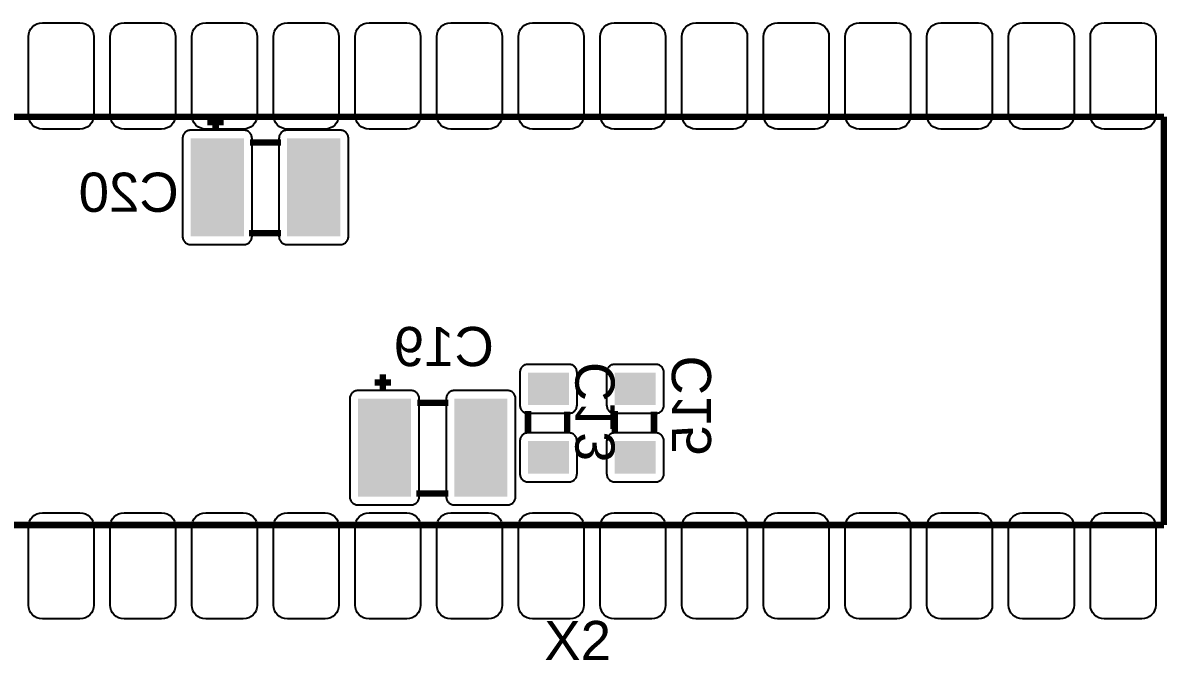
# Model space of a CAD drawing. Header units: inches. Extents: x -3.26 to 3.25, y -2.28 to 2.27.
# Drawn here: x 0.325 to 1.726, y -0.823 to -0.042 of the extents above; entities that cross this region are included whole.
import ezdxf

# ---------------------------------------------------------------- set-up
doc = ezdxf.new("R2010")
doc.units = ezdxf.units.IN
doc.layers.get('0').update_dxf_attribs({"linetype": 'CONTINUOUS'})

# ---------------------------------------------------------------- blocks, each defined once
blk = doc.blocks.new('RPAD')
blk.add_trace([(-0.5, -0.5), (-0.5, 0.5), (0.5, -0.5), (0.5, 0.5)])

msp = doc.modelspace()

# ---------------------------------------------------------------- linework, layer by layer
for points in [[(0.395228, -0.172421), (0.349228, -0.172421), (0.345752, -0.172083), (0.342538, -0.17111), (0.339647, -0.169564), (0.337143, -0.167507), (0.335086, -0.165002), (0.33354, -0.162111), (0.332567, -0.158897), (0.332228, -0.155421), (0.332228, -0.059421), (0.332567, -0.055945), (0.33354, -0.052731), (0.335086, -0.04984), (0.337143, -0.047335), (0.339647, -0.045279), (0.342538, -0.043733), (0.345752, -0.042759), (0.349228, -0.042421), (0.395228, -0.042421), (0.398704, -0.042759), (0.401919, -0.043733), (0.404809, -0.045279), (0.407314, -0.047335), (0.409371, -0.04984), (0.410917, -0.052731), (0.41189, -0.055945), (0.412228, -0.059421), (0.412228, -0.155421), (0.41189, -0.158897), (0.410917, -0.162111), (0.409371, -0.165002), (0.407314, -0.167507), (0.404809, -0.169564), (0.401919, -0.17111), (0.398704, -0.172083), (0.395228, -0.172421)], [(0.495228, -0.172421), (0.449228, -0.172421), (0.445752, -0.172083), (0.442538, -0.17111), (0.439647, -0.169564), (0.437143, -0.167507), (0.435086, -0.165002), (0.43354, -0.162111), (0.432567, -0.158897), (0.432228, -0.155421), (0.432228, -0.059421), (0.432567, -0.055945), (0.43354, -0.052731), (0.435086, -0.04984), (0.437143, -0.047335), (0.439647, -0.045279), (0.442538, -0.043733), (0.445752, -0.042759), (0.449228, -0.042421), (0.495228, -0.042421), (0.498704, -0.042759), (0.501919, -0.043733), (0.504809, -0.045279), (0.507314, -0.047335), (0.509371, -0.04984), (0.510917, -0.052731), (0.51189, -0.055945), (0.512228, -0.059421), (0.512228, -0.155421), (0.51189, -0.158897), (0.510917, -0.162111), (0.509371, -0.165002), (0.507314, -0.167507), (0.504809, -0.169564), (0.501919, -0.17111), (0.498704, -0.172083), (0.495228, -0.172421)], [(0.595228, -0.172421), (0.549228, -0.172421), (0.545752, -0.172083), (0.542538, -0.17111), (0.539647, -0.169564), (0.537143, -0.167507), (0.535086, -0.165002), (0.53354, -0.162111), (0.532567, -0.158897), (0.532228, -0.155421), (0.532228, -0.059421), (0.532567, -0.055945), (0.53354, -0.052731), (0.535086, -0.04984), (0.537143, -0.047335), (0.539647, -0.045279), (0.542538, -0.043733), (0.545752, -0.042759), (0.549228, -0.042421), (0.595228, -0.042421), (0.598704, -0.042759), (0.601919, -0.043733), (0.604809, -0.045279), (0.607314, -0.047335), (0.609371, -0.04984), (0.610917, -0.052731), (0.61189, -0.055945), (0.612228, -0.059421), (0.612228, -0.155421), (0.61189, -0.158897), (0.610917, -0.162111), (0.609371, -0.165002), (0.607314, -0.167507), (0.604809, -0.169564), (0.601919, -0.17111), (0.598704, -0.172083), (0.595228, -0.172421)], [(0.695228, -0.172421), (0.649228, -0.172421), (0.645752, -0.172083), (0.642538, -0.17111), (0.639647, -0.169564), (0.637143, -0.167507), (0.635086, -0.165002), (0.63354, -0.162111), (0.632567, -0.158897), (0.632228, -0.155421), (0.632228, -0.059421), (0.632567, -0.055945), (0.63354, -0.052731), (0.635086, -0.04984), (0.637143, -0.047335), (0.639647, -0.045279), (0.642538, -0.043733), (0.645752, -0.042759), (0.649228, -0.042421), (0.695228, -0.042421), (0.698704, -0.042759), (0.701919, -0.043733), (0.704809, -0.045279), (0.707314, -0.047335), (0.709371, -0.04984), (0.710917, -0.052731), (0.71189, -0.055945), (0.712228, -0.059421), (0.712228, -0.155421), (0.71189, -0.158897), (0.710917, -0.162111), (0.709371, -0.165002), (0.707314, -0.167507), (0.704809, -0.169564), (0.701919, -0.17111), (0.698704, -0.172083), (0.695228, -0.172421)], [(0.795228, -0.172421), (0.749228, -0.172421), (0.745752, -0.172083), (0.742538, -0.17111), (0.739647, -0.169564), (0.737143, -0.167507), (0.735086, -0.165002), (0.73354, -0.162111), (0.732567, -0.158897), (0.732228, -0.155421), (0.732228, -0.059421), (0.732567, -0.055945), (0.73354, -0.052731), (0.735086, -0.04984), (0.737143, -0.047335), (0.739647, -0.045279), (0.742538, -0.043733), (0.745752, -0.042759), (0.749228, -0.042421), (0.795228, -0.042421), (0.798704, -0.042759), (0.801919, -0.043733), (0.804809, -0.045279), (0.807314, -0.047335), (0.809371, -0.04984), (0.810917, -0.052731), (0.81189, -0.055945), (0.812228, -0.059421), (0.812228, -0.155421), (0.81189, -0.158897), (0.810917, -0.162111), (0.809371, -0.165002), (0.807314, -0.167507), (0.804809, -0.169564), (0.801919, -0.17111), (0.798704, -0.172083), (0.795228, -0.172421)], [(0.895228, -0.172421), (0.849228, -0.172421), (0.845752, -0.172083), (0.842538, -0.17111), (0.839647, -0.169564), (0.837143, -0.167507), (0.835086, -0.165002), (0.83354, -0.162111), (0.832567, -0.158897), (0.832228, -0.155421), (0.832228, -0.059421), (0.832567, -0.055945), (0.83354, -0.052731), (0.835086, -0.04984), (0.837143, -0.047335), (0.839647, -0.045279), (0.842538, -0.043733), (0.845752, -0.042759), (0.849228, -0.042421), (0.895228, -0.042421), (0.898704, -0.042759), (0.901919, -0.043733), (0.904809, -0.045279), (0.907314, -0.047335), (0.909371, -0.04984), (0.910917, -0.052731), (0.91189, -0.055945), (0.912228, -0.059421), (0.912228, -0.155421), (0.91189, -0.158897), (0.910917, -0.162111), (0.909371, -0.165002), (0.907314, -0.167507), (0.904809, -0.169564), (0.901919, -0.17111), (0.898704, -0.172083), (0.895228, -0.172421)], [(0.995228, -0.172421), (0.949228, -0.172421), (0.945752, -0.172083), (0.942538, -0.17111), (0.939647, -0.169564), (0.937143, -0.167507), (0.935086, -0.165002), (0.93354, -0.162111), (0.932567, -0.158897), (0.932228, -0.155421), (0.932228, -0.059421), (0.932567, -0.055945), (0.93354, -0.052731), (0.935086, -0.04984), (0.937143, -0.047335), (0.939647, -0.045279), (0.942538, -0.043733), (0.945752, -0.042759), (0.949228, -0.042421), (0.995228, -0.042421), (0.998704, -0.042759), (1.001919, -0.043733), (1.004809, -0.045279), (1.007314, -0.047335), (1.009371, -0.04984), (1.010917, -0.052731), (1.01189, -0.055945), (1.012228, -0.059421), (1.012228, -0.155421), (1.01189, -0.158897), (1.010917, -0.162111), (1.009371, -0.165002), (1.007314, -0.167507), (1.004809, -0.169564), (1.001919, -0.17111), (0.998704, -0.172083), (0.995228, -0.172421)], [(1.095228, -0.172421), (1.049228, -0.172421), (1.045752, -0.172083), (1.042538, -0.17111), (1.039647, -0.169564), (1.037143, -0.167507), (1.035086, -0.165002), (1.03354, -0.162111), (1.032567, -0.158897), (1.032228, -0.155421), (1.032228, -0.059421), (1.032567, -0.055945), (1.03354, -0.052731), (1.035086, -0.04984), (1.037143, -0.047335), (1.039647, -0.045279), (1.042538, -0.043733), (1.045752, -0.042759), (1.049228, -0.042421), (1.095228, -0.042421), (1.098704, -0.042759), (1.101919, -0.043733), (1.104809, -0.045279), (1.107314, -0.047335), (1.109371, -0.04984), (1.110917, -0.052731), (1.11189, -0.055945), (1.112228, -0.059421), (1.112228, -0.155421), (1.11189, -0.158897), (1.110917, -0.162111), (1.109371, -0.165002), (1.107314, -0.167507), (1.104809, -0.169564), (1.101919, -0.17111), (1.098704, -0.172083), (1.095228, -0.172421)], [(1.195228, -0.172421), (1.149228, -0.172421), (1.145752, -0.172083), (1.142538, -0.17111), (1.139647, -0.169564), (1.137143, -0.167507), (1.135086, -0.165002), (1.13354, -0.162111), (1.132567, -0.158897), (1.132228, -0.155421), (1.132228, -0.059421), (1.132567, -0.055945), (1.13354, -0.052731), (1.135086, -0.04984), (1.137143, -0.047335), (1.139647, -0.045279), (1.142538, -0.043733), (1.145752, -0.042759), (1.149228, -0.042421), (1.195228, -0.042421), (1.198704, -0.042759), (1.201919, -0.043733), (1.204809, -0.045279), (1.207314, -0.047335), (1.209371, -0.04984), (1.210917, -0.052731), (1.21189, -0.055945), (1.212228, -0.059421), (1.212228, -0.155421), (1.21189, -0.158897), (1.210917, -0.162111), (1.209371, -0.165002), (1.207314, -0.167507), (1.204809, -0.169564), (1.201919, -0.17111), (1.198704, -0.172083), (1.195228, -0.172421)], [(1.295228, -0.172421), (1.249228, -0.172421), (1.245752, -0.172083), (1.242538, -0.17111), (1.239647, -0.169564), (1.237143, -0.167507), (1.235086, -0.165002), (1.23354, -0.162111), (1.232567, -0.158897), (1.232228, -0.155421), (1.232228, -0.059421), (1.232567, -0.055945), (1.23354, -0.052731), (1.235086, -0.04984), (1.237143, -0.047335), (1.239647, -0.045279), (1.242538, -0.043733), (1.245752, -0.042759), (1.249228, -0.042421), (1.295228, -0.042421), (1.298704, -0.042759), (1.301919, -0.043733), (1.304809, -0.045279), (1.307314, -0.047335), (1.309371, -0.04984), (1.310917, -0.052731), (1.31189, -0.055945), (1.312228, -0.059421), (1.312228, -0.155421), (1.31189, -0.158897), (1.310917, -0.162111), (1.309371, -0.165002), (1.307314, -0.167507), (1.304809, -0.169564), (1.301919, -0.17111), (1.298704, -0.172083), (1.295228, -0.172421)], [(1.395228, -0.172421), (1.349228, -0.172421), (1.345752, -0.172083), (1.342538, -0.17111), (1.339647, -0.169564), (1.337143, -0.167507), (1.335086, -0.165002), (1.33354, -0.162111), (1.332567, -0.158897), (1.332228, -0.155421), (1.332228, -0.059421), (1.332567, -0.055945), (1.33354, -0.052731), (1.335086, -0.04984), (1.337143, -0.047335), (1.339647, -0.045279), (1.342538, -0.043733), (1.345752, -0.042759), (1.349228, -0.042421), (1.395228, -0.042421), (1.398704, -0.042759), (1.401919, -0.043733), (1.404809, -0.045279), (1.407314, -0.047335), (1.409371, -0.04984), (1.410917, -0.052731), (1.41189, -0.055945), (1.412228, -0.059421), (1.412228, -0.155421), (1.41189, -0.158897), (1.410917, -0.162111), (1.409371, -0.165002), (1.407314, -0.167507), (1.404809, -0.169564), (1.401919, -0.17111), (1.398704, -0.172083), (1.395228, -0.172421)], [(1.495228, -0.172421), (1.449228, -0.172421), (1.445752, -0.172083), (1.442538, -0.17111), (1.439647, -0.169564), (1.437143, -0.167507), (1.435086, -0.165002), (1.43354, -0.162111), (1.432567, -0.158897), (1.432228, -0.155421), (1.432228, -0.059421), (1.432567, -0.055945), (1.43354, -0.052731), (1.435086, -0.04984), (1.437143, -0.047335), (1.439647, -0.045279), (1.442538, -0.043733), (1.445752, -0.042759), (1.449228, -0.042421), (1.495228, -0.042421), (1.498704, -0.042759), (1.501919, -0.043733), (1.504809, -0.045279), (1.507314, -0.047335), (1.509371, -0.04984), (1.510917, -0.052731), (1.51189, -0.055945), (1.512228, -0.059421), (1.512228, -0.155421), (1.51189, -0.158897), (1.510917, -0.162111), (1.509371, -0.165002), (1.507314, -0.167507), (1.504809, -0.169564), (1.501919, -0.17111), (1.498704, -0.172083), (1.495228, -0.172421)], [(1.595228, -0.172421), (1.549228, -0.172421), (1.545752, -0.172083), (1.542538, -0.17111), (1.539647, -0.169564), (1.537143, -0.167507), (1.535086, -0.165002), (1.53354, -0.162111), (1.532567, -0.158897), (1.532228, -0.155421), (1.532228, -0.059421), (1.532567, -0.055945), (1.53354, -0.052731), (1.535086, -0.04984), (1.537143, -0.047335), (1.539647, -0.045279), (1.542538, -0.043733), (1.545752, -0.042759), (1.549228, -0.042421), (1.595228, -0.042421), (1.598704, -0.042759), (1.601919, -0.043733), (1.604809, -0.045279), (1.607314, -0.047335), (1.609371, -0.04984), (1.610917, -0.052731), (1.61189, -0.055945), (1.612228, -0.059421), (1.612228, -0.155421), (1.61189, -0.158897), (1.610917, -0.162111), (1.609371, -0.165002), (1.607314, -0.167507), (1.604809, -0.169564), (1.601919, -0.17111), (1.598704, -0.172083), (1.595228, -0.172421)], [(1.695228, -0.172421), (1.649228, -0.172421), (1.645752, -0.172083), (1.642538, -0.17111), (1.639647, -0.169564), (1.637143, -0.167507), (1.635086, -0.165002), (1.63354, -0.162111), (1.632567, -0.158897), (1.632228, -0.155421), (1.632228, -0.059421), (1.632567, -0.055945), (1.63354, -0.052731), (1.635086, -0.04984), (1.637143, -0.047335), (1.639647, -0.045279), (1.642538, -0.043733), (1.645752, -0.042759), (1.649228, -0.042421), (1.695228, -0.042421), (1.698704, -0.042759), (1.701919, -0.043733), (1.704809, -0.045279), (1.707314, -0.047335), (1.709371, -0.04984), (1.710917, -0.052731), (1.71189, -0.055945), (1.712228, -0.059421), (1.712228, -0.155421), (1.71189, -0.158897), (1.710917, -0.162111), (1.709371, -0.165002), (1.707314, -0.167507), (1.704809, -0.169564), (1.701919, -0.17111), (1.698704, -0.172083), (1.695228, -0.172421)], [(0.595862, -0.173925), (0.530862, -0.173925), (0.529823, -0.173976), (0.528818, -0.174124), (0.527851, -0.174366), (0.526927, -0.174697), (0.52605, -0.175111), (0.525226, -0.175606), (0.524459, -0.176176), (0.523753, -0.176816), (0.523113, -0.177522), (0.522543, -0.178289), (0.522049, -0.179113), (0.521634, -0.17999), (0.521303, -0.180914), (0.521061, -0.181881), (0.520913, -0.182886), (0.520862, -0.183925), (0.520862, -0.303925), (0.520913, -0.304965), (0.521061, -0.30597), (0.521303, -0.306937), (0.521634, -0.307861), (0.522049, -0.308737), (0.522543, -0.309561), (0.523113, -0.310328), (0.523753, -0.311035), (0.524459, -0.311675), (0.525226, -0.312244), (0.52605, -0.312739), (0.526927, -0.313154), (0.527851, -0.313484), (0.528818, -0.313726), (0.529823, -0.313875), (0.530862, -0.313925), (0.595862, -0.313925), (0.596902, -0.313875), (0.597907, -0.313726), (0.598874, -0.313484), (0.599798, -0.313154), (0.600674, -0.312739), (0.601498, -0.312244), (0.602266, -0.311675), (0.602972, -0.311035), (0.603612, -0.310328), (0.604181, -0.309561), (0.604676, -0.308737), (0.605091, -0.307861), (0.605421, -0.306937), (0.605663, -0.30597), (0.605812, -0.304965), (0.605862, -0.303925), (0.605862, -0.183925), (0.605812, -0.182886), (0.605663, -0.181881), (0.605421, -0.180914), (0.605091, -0.17999), (0.604676, -0.179113), (0.604181, -0.178289), (0.603612, -0.177522), (0.602972, -0.176816), (0.602266, -0.176176), (0.601498, -0.175606), (0.600674, -0.175111), (0.599798, -0.174697), (0.598874, -0.174366), (0.597907, -0.174124), (0.596902, -0.173976), (0.595862, -0.173925)], [(0.713862, -0.173925), (0.648862, -0.173925), (0.647823, -0.173976), (0.646818, -0.174124), (0.645851, -0.174366), (0.644927, -0.174697), (0.64405, -0.175111), (0.643226, -0.175606), (0.642459, -0.176176), (0.641753, -0.176816), (0.641113, -0.177522), (0.640543, -0.178289), (0.640049, -0.179113), (0.639634, -0.17999), (0.639303, -0.180914), (0.639061, -0.181881), (0.638913, -0.182886), (0.638862, -0.183925), (0.638862, -0.303925), (0.638913, -0.304965), (0.639061, -0.30597), (0.639303, -0.306937), (0.639634, -0.307861), (0.640049, -0.308737), (0.640543, -0.309561), (0.641113, -0.310328), (0.641753, -0.311035), (0.642459, -0.311675), (0.643226, -0.312244), (0.64405, -0.312739), (0.644927, -0.313154), (0.645851, -0.313484), (0.646818, -0.313726), (0.647823, -0.313875), (0.648862, -0.313925), (0.713862, -0.313925), (0.714902, -0.313875), (0.715907, -0.313726), (0.716874, -0.313484), (0.717798, -0.313154), (0.718674, -0.312739), (0.719498, -0.312244), (0.720266, -0.311675), (0.720972, -0.311035), (0.721612, -0.310328), (0.722181, -0.309561), (0.722676, -0.308737), (0.723091, -0.307861), (0.723421, -0.306937), (0.723663, -0.30597), (0.723812, -0.304965), (0.723862, -0.303925), (0.723862, -0.183925), (0.723812, -0.182886), (0.723663, -0.181881), (0.723421, -0.180914), (0.723091, -0.17999), (0.722676, -0.179113), (0.722181, -0.178289), (0.721612, -0.177522), (0.720972, -0.176816), (0.720266, -0.176176), (0.719498, -0.175606), (0.718674, -0.175111), (0.717798, -0.174697), (0.716874, -0.174366), (0.715907, -0.174124), (0.714902, -0.173976), (0.713862, -0.173925)], [(1.003764, -0.510634), (1.003764, -0.470634), (1.003713, -0.469594), (1.003565, -0.468589), (1.003323, -0.467622), (1.002992, -0.466698), (1.002578, -0.465822), (1.002083, -0.464998), (1.001513, -0.46423), (1.000873, -0.463524), (1.000167, -0.462884), (0.9994, -0.462315), (0.998576, -0.46182), (0.997699, -0.461406), (0.996775, -0.461075), (0.995808, -0.460833), (0.994803, -0.460684), (0.993764, -0.460634), (0.943764, -0.460634), (0.942724, -0.460684), (0.941719, -0.460833), (0.940752, -0.461075), (0.939828, -0.461406), (0.938952, -0.46182), (0.938128, -0.462315), (0.937361, -0.462884), (0.936654, -0.463524), (0.936014, -0.46423), (0.935445, -0.464998), (0.93495, -0.465822), (0.934535, -0.466698), (0.934205, -0.467622), (0.933963, -0.468589), (0.933814, -0.469594), (0.933764, -0.470634), (0.933764, -0.510634), (0.933814, -0.511673), (0.933963, -0.512678), (0.934205, -0.513645), (0.934535, -0.514569), (0.93495, -0.515446), (0.935445, -0.51627), (0.936014, -0.517037), (0.936654, -0.517743), (0.937361, -0.518383), (0.938128, -0.518953), (0.938952, -0.519447), (0.939828, -0.519862), (0.940752, -0.520193), (0.941719, -0.520435), (0.942724, -0.520583), (0.943764, -0.520634), (0.993764, -0.520634), (0.994803, -0.520583), (0.995808, -0.520435), (0.996775, -0.520193), (0.997699, -0.519862), (0.998576, -0.519447), (0.9994, -0.518953), (1.000167, -0.518383), (1.000873, -0.517743), (1.001513, -0.517037), (1.002083, -0.51627), (1.002578, -0.515446), (1.002992, -0.514569), (1.003323, -0.513645), (1.003565, -0.512678), (1.003713, -0.511673), (1.003764, -0.510634)], [(1.110063, -0.510634), (1.110063, -0.470634), (1.110013, -0.469594), (1.109864, -0.468589), (1.109622, -0.467622), (1.109291, -0.466698), (1.108877, -0.465822), (1.108382, -0.464998), (1.107813, -0.46423), (1.107172, -0.463524), (1.106466, -0.462884), (1.105699, -0.462315), (1.104875, -0.46182), (1.103998, -0.461406), (1.103074, -0.461075), (1.102107, -0.460833), (1.101102, -0.460684), (1.100063, -0.460634), (1.050063, -0.460634), (1.049024, -0.460684), (1.048019, -0.460833), (1.047052, -0.461075), (1.046128, -0.461406), (1.045251, -0.46182), (1.044427, -0.462315), (1.04366, -0.462884), (1.042954, -0.463524), (1.042313, -0.46423), (1.041744, -0.464998), (1.041249, -0.465822), (1.040835, -0.466698), (1.040504, -0.467622), (1.040262, -0.468589), (1.040113, -0.469594), (1.040063, -0.470634), (1.040063, -0.510634), (1.040113, -0.511673), (1.040262, -0.512678), (1.040504, -0.513645), (1.040835, -0.514569), (1.041249, -0.515446), (1.041744, -0.51627), (1.042313, -0.517037), (1.042954, -0.517743), (1.04366, -0.518383), (1.044427, -0.518953), (1.045251, -0.519447), (1.046128, -0.519862), (1.047052, -0.520193), (1.048019, -0.520435), (1.049024, -0.520583), (1.050063, -0.520634), (1.100063, -0.520634), (1.101102, -0.520583), (1.102107, -0.520435), (1.103074, -0.520193), (1.103998, -0.519862), (1.104875, -0.519447), (1.105699, -0.518953), (1.106466, -0.518383), (1.107172, -0.517743), (1.107813, -0.517037), (1.108382, -0.51627), (1.108877, -0.515446), (1.109291, -0.514569), (1.109622, -0.513645), (1.109864, -0.512678), (1.110013, -0.511673), (1.110063, -0.510634)], [(0.800587, -0.492823), (0.735587, -0.492823), (0.734547, -0.492873), (0.733542, -0.493022), (0.732575, -0.493264), (0.731651, -0.493594), (0.730775, -0.494009), (0.729951, -0.494504), (0.729183, -0.495073), (0.728477, -0.495713), (0.727837, -0.49642), (0.727268, -0.497187), (0.726773, -0.498011), (0.726358, -0.498887), (0.726028, -0.499811), (0.725785, -0.500778), (0.725637, -0.501783), (0.725587, -0.502823), (0.725587, -0.622823), (0.725637, -0.623862), (0.725785, -0.624867), (0.726028, -0.625834), (0.726358, -0.626758), (0.726773, -0.627635), (0.727268, -0.628459), (0.727837, -0.629226), (0.728477, -0.629932), (0.729183, -0.630572), (0.729951, -0.631142), (0.730775, -0.631637), (0.731651, -0.632051), (0.732575, -0.632382), (0.733542, -0.632624), (0.734547, -0.632772), (0.735587, -0.632823), (0.800587, -0.632823), (0.801626, -0.632772), (0.802631, -0.632624), (0.803598, -0.632382), (0.804522, -0.632051), (0.805398, -0.631637), (0.806222, -0.631142), (0.80699, -0.630572), (0.807696, -0.629932), (0.808336, -0.629226), (0.808906, -0.628459), (0.8094, -0.627635), (0.809815, -0.626758), (0.810146, -0.625834), (0.810388, -0.624867), (0.810536, -0.623862), (0.810587, -0.622823), (0.810587, -0.502823), (0.810536, -0.501783), (0.810388, -0.500778), (0.810146, -0.499811), (0.809815, -0.498887), (0.8094, -0.498011), (0.808906, -0.497187), (0.808336, -0.49642), (0.807696, -0.495713), (0.80699, -0.495073), (0.806222, -0.494504), (0.805398, -0.494009), (0.804522, -0.493594), (0.803598, -0.493264), (0.802631, -0.493022), (0.801626, -0.492873), (0.800587, -0.492823)], [(0.918587, -0.492823), (0.853587, -0.492823), (0.852547, -0.492873), (0.851542, -0.493022), (0.850575, -0.493264), (0.849651, -0.493594), (0.848775, -0.494009), (0.847951, -0.494504), (0.847183, -0.495073), (0.846477, -0.495713), (0.845837, -0.49642), (0.845268, -0.497187), (0.844773, -0.498011), (0.844358, -0.498887), (0.844028, -0.499811), (0.843785, -0.500778), (0.843637, -0.501783), (0.843587, -0.502823), (0.843587, -0.622823), (0.843637, -0.623862), (0.843785, -0.624867), (0.844028, -0.625834), (0.844358, -0.626758), (0.844773, -0.627635), (0.845268, -0.628459), (0.845837, -0.629226), (0.846477, -0.629932), (0.847183, -0.630572), (0.847951, -0.631142), (0.848775, -0.631637), (0.849651, -0.632051), (0.850575, -0.632382), (0.851542, -0.632624), (0.852547, -0.632772), (0.853587, -0.632823), (0.918587, -0.632823), (0.919626, -0.632772), (0.920631, -0.632624), (0.921598, -0.632382), (0.922522, -0.632051), (0.923398, -0.631637), (0.924222, -0.631142), (0.92499, -0.630572), (0.925696, -0.629932), (0.926336, -0.629226), (0.926906, -0.628459), (0.9274, -0.627635), (0.927815, -0.626758), (0.928146, -0.625834), (0.928388, -0.624867), (0.928536, -0.623862), (0.928587, -0.622823), (0.928587, -0.502823), (0.928536, -0.501783), (0.928388, -0.500778), (0.928146, -0.499811), (0.927815, -0.498887), (0.9274, -0.498011), (0.926906, -0.497187), (0.926336, -0.49642), (0.925696, -0.495713), (0.92499, -0.495073), (0.924222, -0.494504), (0.923398, -0.494009), (0.922522, -0.493594), (0.921598, -0.493264), (0.920631, -0.493022), (0.919626, -0.492873), (0.918587, -0.492823)], [(1.003764, -0.594634), (1.003764, -0.554634), (1.003713, -0.553594), (1.003565, -0.552589), (1.003323, -0.551622), (1.002992, -0.550698), (1.002578, -0.549822), (1.002083, -0.548998), (1.001513, -0.54823), (1.000873, -0.547524), (1.000167, -0.546884), (0.9994, -0.546315), (0.998576, -0.54582), (0.997699, -0.545406), (0.996775, -0.545075), (0.995808, -0.544833), (0.994803, -0.544684), (0.993764, -0.544634), (0.943764, -0.544634), (0.942724, -0.544684), (0.941719, -0.544833), (0.940752, -0.545075), (0.939828, -0.545406), (0.938952, -0.54582), (0.938128, -0.546315), (0.937361, -0.546884), (0.936654, -0.547524), (0.936014, -0.54823), (0.935445, -0.548998), (0.93495, -0.549822), (0.934535, -0.550698), (0.934205, -0.551622), (0.933963, -0.552589), (0.933814, -0.553594), (0.933764, -0.554634), (0.933764, -0.594634), (0.933814, -0.595673), (0.933963, -0.596678), (0.934205, -0.597645), (0.934535, -0.598569), (0.93495, -0.599446), (0.935445, -0.60027), (0.936014, -0.601037), (0.936654, -0.601743), (0.937361, -0.602383), (0.938128, -0.602953), (0.938952, -0.603447), (0.939828, -0.603862), (0.940752, -0.604193), (0.941719, -0.604435), (0.942724, -0.604583), (0.943764, -0.604634), (0.993764, -0.604634), (0.994803, -0.604583), (0.995808, -0.604435), (0.996775, -0.604193), (0.997699, -0.603862), (0.998576, -0.603447), (0.9994, -0.602953), (1.000167, -0.602383), (1.000873, -0.601743), (1.001513, -0.601037), (1.002083, -0.60027), (1.002578, -0.599446), (1.002992, -0.598569), (1.003323, -0.597645), (1.003565, -0.596678), (1.003713, -0.595673), (1.003764, -0.594634)], [(1.110063, -0.594634), (1.110063, -0.554634), (1.110013, -0.553594), (1.109864, -0.552589), (1.109622, -0.551622), (1.109291, -0.550698), (1.108877, -0.549822), (1.108382, -0.548998), (1.107813, -0.54823), (1.107172, -0.547524), (1.106466, -0.546884), (1.105699, -0.546315), (1.104875, -0.54582), (1.103998, -0.545406), (1.103074, -0.545075), (1.102107, -0.544833), (1.101102, -0.544684), (1.100063, -0.544634), (1.050063, -0.544634), (1.049024, -0.544684), (1.048019, -0.544833), (1.047052, -0.545075), (1.046128, -0.545406), (1.045251, -0.54582), (1.044427, -0.546315), (1.04366, -0.546884), (1.042954, -0.547524), (1.042313, -0.54823), (1.041744, -0.548998), (1.041249, -0.549822), (1.040835, -0.550698), (1.040504, -0.551622), (1.040262, -0.552589), (1.040113, -0.553594), (1.040063, -0.554634), (1.040063, -0.594634), (1.040113, -0.595673), (1.040262, -0.596678), (1.040504, -0.597645), (1.040835, -0.598569), (1.041249, -0.599446), (1.041744, -0.60027), (1.042313, -0.601037), (1.042954, -0.601743), (1.04366, -0.602383), (1.044427, -0.602953), (1.045251, -0.603447), (1.046128, -0.603862), (1.047052, -0.604193), (1.048019, -0.604435), (1.049024, -0.604583), (1.050063, -0.604634), (1.100063, -0.604634), (1.101102, -0.604583), (1.102107, -0.604435), (1.103074, -0.604193), (1.103998, -0.603862), (1.104875, -0.603447), (1.105699, -0.602953), (1.106466, -0.602383), (1.107172, -0.601743), (1.107813, -0.601037), (1.108382, -0.60027), (1.108877, -0.599446), (1.109291, -0.598569), (1.109622, -0.597645), (1.109864, -0.596678), (1.110013, -0.595673), (1.110063, -0.594634)], [(0.349228, -0.642421), (0.395228, -0.642421), (0.398704, -0.642759), (0.401919, -0.643733), (0.404809, -0.645279), (0.407314, -0.647335), (0.409371, -0.64984), (0.410917, -0.652731), (0.41189, -0.655945), (0.412228, -0.659421), (0.412228, -0.755421), (0.41189, -0.758897), (0.410917, -0.762111), (0.409371, -0.765002), (0.407314, -0.767507), (0.404809, -0.769564), (0.401919, -0.77111), (0.398704, -0.772083), (0.395228, -0.772421), (0.349228, -0.772421), (0.345752, -0.772083), (0.342538, -0.77111), (0.339647, -0.769564), (0.337143, -0.767507), (0.335086, -0.765002), (0.33354, -0.762111), (0.332567, -0.758897), (0.332228, -0.755421), (0.332228, -0.659421), (0.332567, -0.655945), (0.33354, -0.652731), (0.335086, -0.64984), (0.337143, -0.647335), (0.339647, -0.645279), (0.342538, -0.643733), (0.345752, -0.642759), (0.349228, -0.642421)], [(0.449228, -0.642421), (0.495228, -0.642421), (0.498704, -0.642759), (0.501919, -0.643733), (0.504809, -0.645279), (0.507314, -0.647335), (0.509371, -0.64984), (0.510917, -0.652731), (0.51189, -0.655945), (0.512228, -0.659421), (0.512228, -0.755421), (0.51189, -0.758897), (0.510917, -0.762111), (0.509371, -0.765002), (0.507314, -0.767507), (0.504809, -0.769564), (0.501919, -0.77111), (0.498704, -0.772083), (0.495228, -0.772421), (0.449228, -0.772421), (0.445752, -0.772083), (0.442538, -0.77111), (0.439647, -0.769564), (0.437143, -0.767507), (0.435086, -0.765002), (0.43354, -0.762111), (0.432567, -0.758897), (0.432228, -0.755421), (0.432228, -0.659421), (0.432567, -0.655945), (0.43354, -0.652731), (0.435086, -0.64984), (0.437143, -0.647335), (0.439647, -0.645279), (0.442538, -0.643733), (0.445752, -0.642759), (0.449228, -0.642421)], [(0.549228, -0.642421), (0.595228, -0.642421), (0.598704, -0.642759), (0.601919, -0.643733), (0.604809, -0.645279), (0.607314, -0.647335), (0.609371, -0.64984), (0.610917, -0.652731), (0.61189, -0.655945), (0.612228, -0.659421), (0.612228, -0.755421), (0.61189, -0.758897), (0.610917, -0.762111), (0.609371, -0.765002), (0.607314, -0.767507), (0.604809, -0.769564), (0.601919, -0.77111), (0.598704, -0.772083), (0.595228, -0.772421), (0.549228, -0.772421), (0.545752, -0.772083), (0.542538, -0.77111), (0.539647, -0.769564), (0.537143, -0.767507), (0.535086, -0.765002), (0.53354, -0.762111), (0.532567, -0.758897), (0.532228, -0.755421), (0.532228, -0.659421), (0.532567, -0.655945), (0.53354, -0.652731), (0.535086, -0.64984), (0.537143, -0.647335), (0.539647, -0.645279), (0.542538, -0.643733), (0.545752, -0.642759), (0.549228, -0.642421)], [(0.649228, -0.642421), (0.695228, -0.642421), (0.698704, -0.642759), (0.701919, -0.643733), (0.704809, -0.645279), (0.707314, -0.647335), (0.709371, -0.64984), (0.710917, -0.652731), (0.71189, -0.655945), (0.712228, -0.659421), (0.712228, -0.755421), (0.71189, -0.758897), (0.710917, -0.762111), (0.709371, -0.765002), (0.707314, -0.767507), (0.704809, -0.769564), (0.701919, -0.77111), (0.698704, -0.772083), (0.695228, -0.772421), (0.649228, -0.772421), (0.645752, -0.772083), (0.642538, -0.77111), (0.639647, -0.769564), (0.637143, -0.767507), (0.635086, -0.765002), (0.63354, -0.762111), (0.632567, -0.758897), (0.632228, -0.755421), (0.632228, -0.659421), (0.632567, -0.655945), (0.63354, -0.652731), (0.635086, -0.64984), (0.637143, -0.647335), (0.639647, -0.645279), (0.642538, -0.643733), (0.645752, -0.642759), (0.649228, -0.642421)], [(0.749228, -0.642421), (0.795228, -0.642421), (0.798704, -0.642759), (0.801919, -0.643733), (0.804809, -0.645279), (0.807314, -0.647335), (0.809371, -0.64984), (0.810917, -0.652731), (0.81189, -0.655945), (0.812228, -0.659421), (0.812228, -0.755421), (0.81189, -0.758897), (0.810917, -0.762111), (0.809371, -0.765002), (0.807314, -0.767507), (0.804809, -0.769564), (0.801919, -0.77111), (0.798704, -0.772083), (0.795228, -0.772421), (0.749228, -0.772421), (0.745752, -0.772083), (0.742538, -0.77111), (0.739647, -0.769564), (0.737143, -0.767507), (0.735086, -0.765002), (0.73354, -0.762111), (0.732567, -0.758897), (0.732228, -0.755421), (0.732228, -0.659421), (0.732567, -0.655945), (0.73354, -0.652731), (0.735086, -0.64984), (0.737143, -0.647335), (0.739647, -0.645279), (0.742538, -0.643733), (0.745752, -0.642759), (0.749228, -0.642421)], [(0.849228, -0.642421), (0.895228, -0.642421), (0.898704, -0.642759), (0.901919, -0.643733), (0.904809, -0.645279), (0.907314, -0.647335), (0.909371, -0.64984), (0.910917, -0.652731), (0.91189, -0.655945), (0.912228, -0.659421), (0.912228, -0.755421), (0.91189, -0.758897), (0.910917, -0.762111), (0.909371, -0.765002), (0.907314, -0.767507), (0.904809, -0.769564), (0.901919, -0.77111), (0.898704, -0.772083), (0.895228, -0.772421), (0.849228, -0.772421), (0.845752, -0.772083), (0.842538, -0.77111), (0.839647, -0.769564), (0.837143, -0.767507), (0.835086, -0.765002), (0.83354, -0.762111), (0.832567, -0.758897), (0.832228, -0.755421), (0.832228, -0.659421), (0.832567, -0.655945), (0.83354, -0.652731), (0.835086, -0.64984), (0.837143, -0.647335), (0.839647, -0.645279), (0.842538, -0.643733), (0.845752, -0.642759), (0.849228, -0.642421)], [(0.949228, -0.642421), (0.995228, -0.642421), (0.998704, -0.642759), (1.001919, -0.643733), (1.004809, -0.645279), (1.007314, -0.647335), (1.009371, -0.64984), (1.010917, -0.652731), (1.01189, -0.655945), (1.012228, -0.659421), (1.012228, -0.755421), (1.01189, -0.758897), (1.010917, -0.762111), (1.009371, -0.765002), (1.007314, -0.767507), (1.004809, -0.769564), (1.001919, -0.77111), (0.998704, -0.772083), (0.995228, -0.772421), (0.949228, -0.772421), (0.945752, -0.772083), (0.942538, -0.77111), (0.939647, -0.769564), (0.937143, -0.767507), (0.935086, -0.765002), (0.93354, -0.762111), (0.932567, -0.758897), (0.932228, -0.755421), (0.932228, -0.659421), (0.932567, -0.655945), (0.93354, -0.652731), (0.935086, -0.64984), (0.937143, -0.647335), (0.939647, -0.645279), (0.942538, -0.643733), (0.945752, -0.642759), (0.949228, -0.642421)], [(1.049228, -0.642421), (1.095228, -0.642421), (1.098704, -0.642759), (1.101919, -0.643733), (1.104809, -0.645279), (1.107314, -0.647335), (1.109371, -0.64984), (1.110917, -0.652731), (1.11189, -0.655945), (1.112228, -0.659421), (1.112228, -0.755421), (1.11189, -0.758897), (1.110917, -0.762111), (1.109371, -0.765002), (1.107314, -0.767507), (1.104809, -0.769564), (1.101919, -0.77111), (1.098704, -0.772083), (1.095228, -0.772421), (1.049228, -0.772421), (1.045752, -0.772083), (1.042538, -0.77111), (1.039647, -0.769564), (1.037143, -0.767507), (1.035086, -0.765002), (1.03354, -0.762111), (1.032567, -0.758897), (1.032228, -0.755421), (1.032228, -0.659421), (1.032567, -0.655945), (1.03354, -0.652731), (1.035086, -0.64984), (1.037143, -0.647335), (1.039647, -0.645279), (1.042538, -0.643733), (1.045752, -0.642759), (1.049228, -0.642421)], [(1.149228, -0.642421), (1.195228, -0.642421), (1.198704, -0.642759), (1.201919, -0.643733), (1.204809, -0.645279), (1.207314, -0.647335), (1.209371, -0.64984), (1.210917, -0.652731), (1.21189, -0.655945), (1.212228, -0.659421), (1.212228, -0.755421), (1.21189, -0.758897), (1.210917, -0.762111), (1.209371, -0.765002), (1.207314, -0.767507), (1.204809, -0.769564), (1.201919, -0.77111), (1.198704, -0.772083), (1.195228, -0.772421), (1.149228, -0.772421), (1.145752, -0.772083), (1.142538, -0.77111), (1.139647, -0.769564), (1.137143, -0.767507), (1.135086, -0.765002), (1.13354, -0.762111), (1.132567, -0.758897), (1.132228, -0.755421), (1.132228, -0.659421), (1.132567, -0.655945), (1.13354, -0.652731), (1.135086, -0.64984), (1.137143, -0.647335), (1.139647, -0.645279), (1.142538, -0.643733), (1.145752, -0.642759), (1.149228, -0.642421)], [(1.249228, -0.642421), (1.295228, -0.642421), (1.298704, -0.642759), (1.301919, -0.643733), (1.304809, -0.645279), (1.307314, -0.647335), (1.309371, -0.64984), (1.310917, -0.652731), (1.31189, -0.655945), (1.312228, -0.659421), (1.312228, -0.755421), (1.31189, -0.758897), (1.310917, -0.762111), (1.309371, -0.765002), (1.307314, -0.767507), (1.304809, -0.769564), (1.301919, -0.77111), (1.298704, -0.772083), (1.295228, -0.772421), (1.249228, -0.772421), (1.245752, -0.772083), (1.242538, -0.77111), (1.239647, -0.769564), (1.237143, -0.767507), (1.235086, -0.765002), (1.23354, -0.762111), (1.232567, -0.758897), (1.232228, -0.755421), (1.232228, -0.659421), (1.232567, -0.655945), (1.23354, -0.652731), (1.235086, -0.64984), (1.237143, -0.647335), (1.239647, -0.645279), (1.242538, -0.643733), (1.245752, -0.642759), (1.249228, -0.642421)], [(1.349228, -0.642421), (1.395228, -0.642421), (1.398704, -0.642759), (1.401919, -0.643733), (1.404809, -0.645279), (1.407314, -0.647335), (1.409371, -0.64984), (1.410917, -0.652731), (1.41189, -0.655945), (1.412228, -0.659421), (1.412228, -0.755421), (1.41189, -0.758897), (1.410917, -0.762111), (1.409371, -0.765002), (1.407314, -0.767507), (1.404809, -0.769564), (1.401919, -0.77111), (1.398704, -0.772083), (1.395228, -0.772421), (1.349228, -0.772421), (1.345752, -0.772083), (1.342538, -0.77111), (1.339647, -0.769564), (1.337143, -0.767507), (1.335086, -0.765002), (1.33354, -0.762111), (1.332567, -0.758897), (1.332228, -0.755421), (1.332228, -0.659421), (1.332567, -0.655945), (1.33354, -0.652731), (1.335086, -0.64984), (1.337143, -0.647335), (1.339647, -0.645279), (1.342538, -0.643733), (1.345752, -0.642759), (1.349228, -0.642421)], [(1.449228, -0.642421), (1.495228, -0.642421), (1.498704, -0.642759), (1.501919, -0.643733), (1.504809, -0.645279), (1.507314, -0.647335), (1.509371, -0.64984), (1.510917, -0.652731), (1.51189, -0.655945), (1.512228, -0.659421), (1.512228, -0.755421), (1.51189, -0.758897), (1.510917, -0.762111), (1.509371, -0.765002), (1.507314, -0.767507), (1.504809, -0.769564), (1.501919, -0.77111), (1.498704, -0.772083), (1.495228, -0.772421), (1.449228, -0.772421), (1.445752, -0.772083), (1.442538, -0.77111), (1.439647, -0.769564), (1.437143, -0.767507), (1.435086, -0.765002), (1.43354, -0.762111), (1.432567, -0.758897), (1.432228, -0.755421), (1.432228, -0.659421), (1.432567, -0.655945), (1.43354, -0.652731), (1.435086, -0.64984), (1.437143, -0.647335), (1.439647, -0.645279), (1.442538, -0.643733), (1.445752, -0.642759), (1.449228, -0.642421)], [(1.549228, -0.642421), (1.595228, -0.642421), (1.598704, -0.642759), (1.601919, -0.643733), (1.604809, -0.645279), (1.607314, -0.647335), (1.609371, -0.64984), (1.610917, -0.652731), (1.61189, -0.655945), (1.612228, -0.659421), (1.612228, -0.755421), (1.61189, -0.758897), (1.610917, -0.762111), (1.609371, -0.765002), (1.607314, -0.767507), (1.604809, -0.769564), (1.601919, -0.77111), (1.598704, -0.772083), (1.595228, -0.772421), (1.549228, -0.772421), (1.545752, -0.772083), (1.542538, -0.77111), (1.539647, -0.769564), (1.537143, -0.767507), (1.535086, -0.765002), (1.53354, -0.762111), (1.532567, -0.758897), (1.532228, -0.755421), (1.532228, -0.659421), (1.532567, -0.655945), (1.53354, -0.652731), (1.535086, -0.64984), (1.537143, -0.647335), (1.539647, -0.645279), (1.542538, -0.643733), (1.545752, -0.642759), (1.549228, -0.642421)], [(1.649228, -0.642421), (1.695228, -0.642421), (1.698704, -0.642759), (1.701919, -0.643733), (1.704809, -0.645279), (1.707314, -0.647335), (1.709371, -0.64984), (1.710917, -0.652731), (1.71189, -0.655945), (1.712228, -0.659421), (1.712228, -0.755421), (1.71189, -0.758897), (1.710917, -0.762111), (1.709371, -0.765002), (1.707314, -0.767507), (1.704809, -0.769564), (1.701919, -0.77111), (1.698704, -0.772083), (1.695228, -0.772421), (1.649228, -0.772421), (1.645752, -0.772083), (1.642538, -0.77111), (1.639647, -0.769564), (1.637143, -0.767507), (1.635086, -0.765002), (1.63354, -0.762111), (1.632567, -0.758897), (1.632228, -0.755421), (1.632228, -0.659421), (1.632567, -0.655945), (1.63354, -0.652731), (1.635086, -0.64984), (1.637143, -0.647335), (1.639647, -0.645279), (1.642538, -0.643733), (1.645752, -0.642759), (1.649228, -0.642421)]]:
    msp.add_lwpolyline(points, close=True)
at = {"const_width": 0.008}
for points in [[(-0.277772, -0.157421), (1.722228, -0.157421)], [(-0.277772, -0.157421), (1.722228, -0.157421)], [(-0.277772, -0.157421), (1.722228, -0.157421)], [(0.561362, -0.173925), (0.561362, -0.153925)], [(0.561362, -0.173925), (0.561362, -0.153925)], [(0.561362, -0.173925), (0.561362, -0.153925)], [(1.722228, -0.157421), (1.722228, -0.657421)], [(1.722228, -0.157421), (1.722228, -0.657421)], [(1.722228, -0.157421), (1.722228, -0.657421)], [(0.571362, -0.163925), (0.551362, -0.163925)], [(0.571362, -0.163925), (0.551362, -0.163925)], [(0.571362, -0.163925), (0.551362, -0.163925)], [(0.641362, -0.188925), (0.603362, -0.188925)], [(0.641362, -0.188925), (0.603362, -0.188925)], [(0.641362, -0.188925), (0.603362, -0.188925)], [(0.641362, -0.299925), (0.602362, -0.299925)], [(0.641362, -0.299925), (0.602362, -0.299925)], [(0.641362, -0.299925), (0.602362, -0.299925)], [(0.766087, -0.492823), (0.766087, -0.472823)], [(0.766087, -0.492823), (0.766087, -0.472823)], [(0.766087, -0.492823), (0.766087, -0.472823)], [(0.776087, -0.482823), (0.756087, -0.482823)], [(0.776087, -0.482823), (0.756087, -0.482823)], [(0.776087, -0.482823), (0.756087, -0.482823)], [(0.846087, -0.507823), (0.808087, -0.507823)], [(0.846087, -0.507823), (0.808087, -0.507823)], [(0.846087, -0.507823), (0.808087, -0.507823)], [(0.943764, -0.545634), (0.943764, -0.517634)], [(0.943764, -0.545634), (0.943764, -0.517634)], [(0.943764, -0.545634), (0.943764, -0.517634)], [(0.991764, -0.545634), (0.991764, -0.518634)], [(0.991764, -0.545634), (0.991764, -0.518634)], [(0.991764, -0.545634), (0.991764, -0.518634)], [(1.050063, -0.545634), (1.050063, -0.517634)], [(1.050063, -0.545634), (1.050063, -0.517634)], [(1.050063, -0.545634), (1.050063, -0.517634)], [(1.098063, -0.545634), (1.098063, -0.518634)], [(1.098063, -0.545634), (1.098063, -0.518634)], [(1.098063, -0.545634), (1.098063, -0.518634)], [(0.846087, -0.618823), (0.807087, -0.618823)], [(0.846087, -0.618823), (0.807087, -0.618823)], [(0.846087, -0.618823), (0.807087, -0.618823)], [(-0.277772, -0.657421), (1.722228, -0.657421)], [(-0.277772, -0.657421), (1.722228, -0.657421)], [(-0.277772, -0.657421), (1.722228, -0.657421)]]:
    msp.add_lwpolyline(points, dxfattribs=at)

# ---------------------------------------------------------------- block references
at = {"xscale": 0.065, "yscale": 0.12}
for p in [(0.563362, -0.243925), (0.681362, -0.243925), (0.768087, -0.562823), (0.886087, -0.562823)]:
    msp.add_blockref('RPAD', p, dxfattribs=at)
at = {"xscale": 0.04, "yscale": 0.05, "rotation": -90}
for p in [(0.968764, -0.490634), (1.075063, -0.490634), (0.968764, -0.574634), (1.075063, -0.574634)]:
    msp.add_blockref('RPAD', p, dxfattribs=at)

# ---------------------------------------------------------------- texts
at = {"text_generation_flag": 2, "width": 1.041667}
for s, p in [('C20', (0.51626, -0.273846)), ('C20', (0.51626, -0.273846)), ('C20', (0.51626, -0.273846)), ('C19', (0.902087, -0.462823)), ('C19', (0.902087, -0.462823)), ('C19', (0.902087, -0.462823))]:
    msp.add_text(s, height=0.048, dxfattribs=at).set_placement(p)
for s, p in [('C13', (1.049764, -0.457634)), ('C13', (1.049764, -0.457634)), ('C13', (1.049764, -0.457634)), ('C15', (1.167874, -0.44976)), ('C15', (1.167874, -0.44976)), ('C15', (1.167874, -0.44976))]:
    msp.add_text(s, height=0.048, rotation=90, dxfattribs=at).set_placement(p)
at = {"width": 1.041667}
msp.add_text('X2', height=0.048, dxfattribs=at).set_placement((0.963646, -0.822902))
msp.add_text('X2', height=0.048, dxfattribs=at).set_placement((0.963646, -0.822902))
msp.add_text('X2', height=0.048, dxfattribs=at).set_placement((0.963646, -0.822902))

doc.saveas('drawing.dxf')
